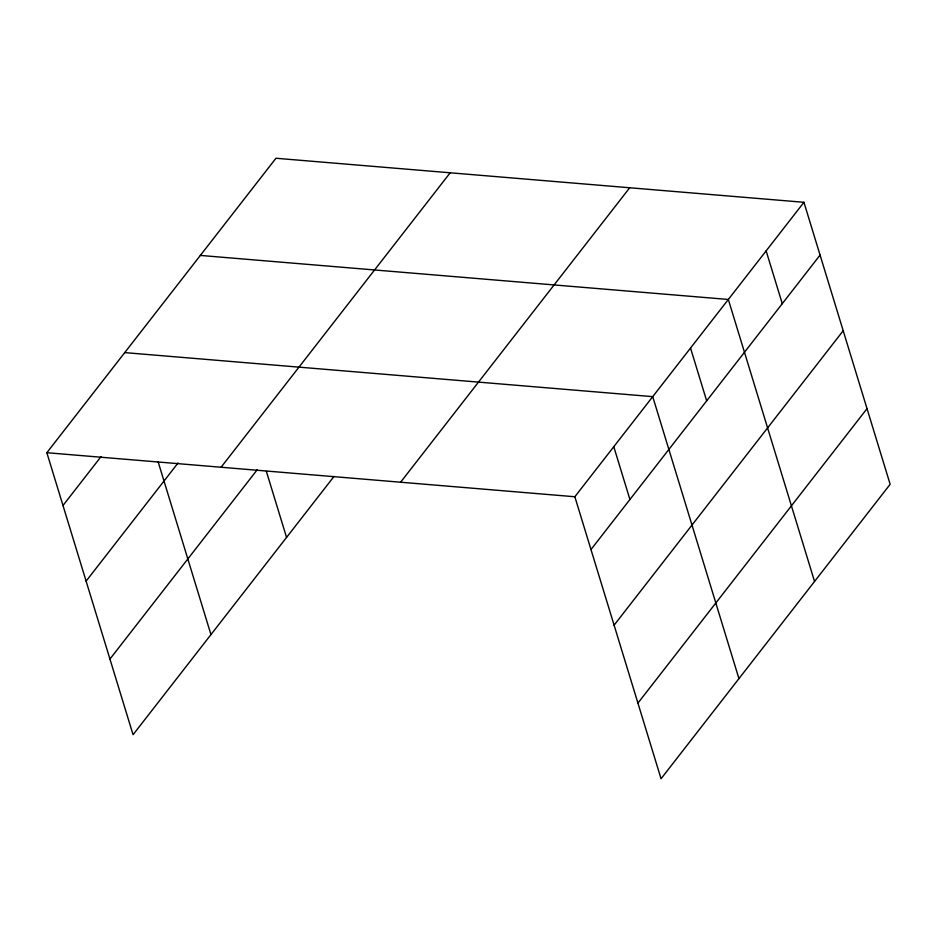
<?xml version="1.0" encoding="UTF-8"?>
<svg xmlns="http://www.w3.org/2000/svg" width="937" height="937" viewBox="0 0 937 937"><rect width="100%" height="100%" fill="white"/><g stroke="black" fill="none" stroke-linecap="round" stroke-linejoin="round"><path stroke-width="1.41" d="M334.029 476.406L133.066 734.702L46.85 452.712L275.946 158.259L803.934 202.298L890.15 484.288L661.053 778.741L574.838 496.751L803.934 202.298M62.99 505.512L101.055 456.588M86.11 581.139L178.077 462.948M221.085 467.247L450.182 172.783M109.934 659.074L257.277 469.695M400.603 482.227L629.699 187.763M590.978 549.55L820.074 255.087M614.098 625.178L843.206 330.726M637.921 703.113L867.03 408.649M200.342 255.426L728.33 299.465L814.546 581.455M124.75 352.605L652.726 396.644L738.942 678.622M46.85 452.712L574.838 496.751M766.138 250.882L782.278 303.67M690.534 348.049L706.674 400.849M613.782 446.691L629.922 499.491M266.377 471.405L286.558 537.416M158.119 461.777L210.954 634.595"/></g></svg>
